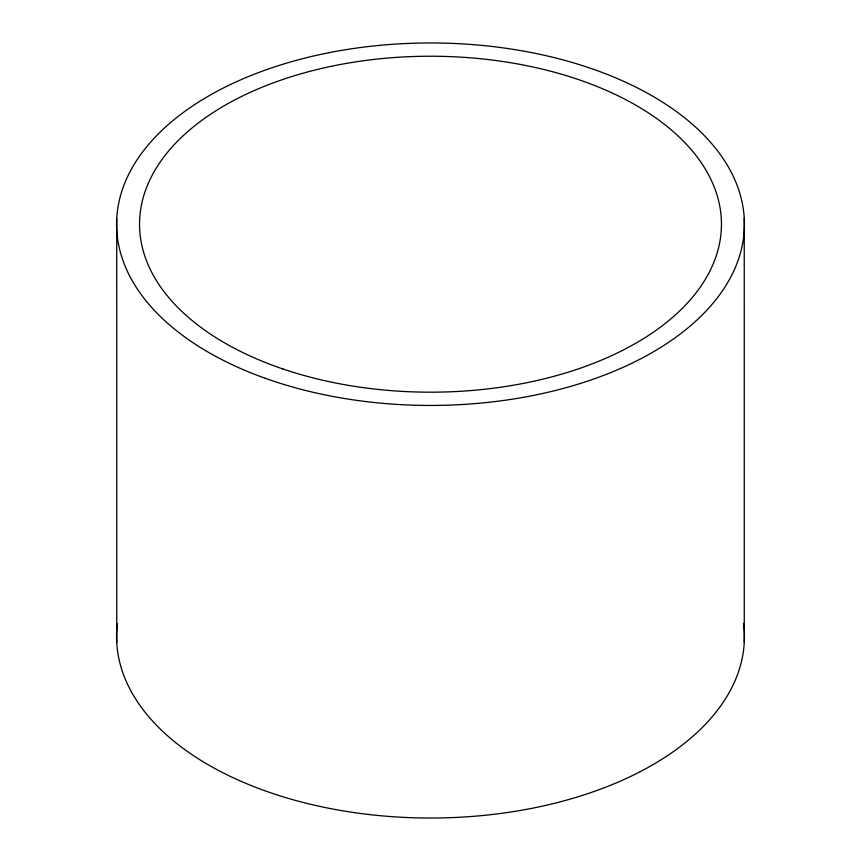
<?xml version="1.0" encoding="UTF-8"?>
<svg xmlns="http://www.w3.org/2000/svg" width="861" height="861" viewBox="0 0 861 861"><rect width="100%" height="100%" fill="white"/><g stroke="black" fill="none" stroke-linecap="round" stroke-linejoin="round"><path stroke-width="1.29" d="M744.248 218.339L744.27 642.328M116.73 218.672L116.752 642.661M743.549 623.353A313.91 181.24 0 0 1 430.791 818.036A313.91 181.24 0 0 1 117.408 623.687M265.328 378.323A313.91 181.24 0 0 0 744.27 229.726A313.91 181.24 0 0 0 281.902 64.553A313.91 181.24 0 0 0 265.328 378.323M282.839 368.938A290.943 167.97 0 0 0 721.432 225.668A290.943 167.97 0 0 0 287.23 78.007A290.943 167.97 0 0 0 282.839 368.938"/></g></svg>
